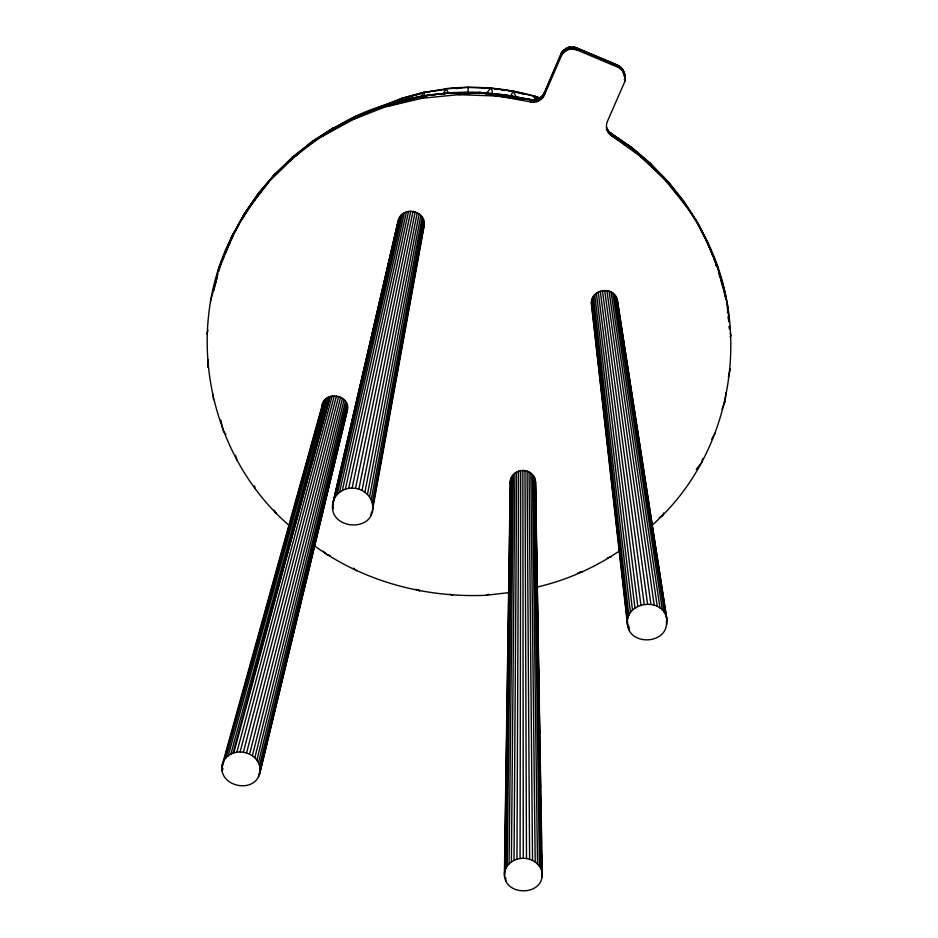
<?xml version="1.0" encoding="UTF-8"?>
<svg xmlns="http://www.w3.org/2000/svg" width="938" height="938" viewBox="0 0 938 938"><rect width="100%" height="100%" fill="white"/><g stroke="black" fill="none" stroke-linecap="round" stroke-linejoin="round"><path stroke-width="1.41" d="M504.421 874.005C504.785 865.774 512.254 859.536 520.074 858.528L520.719 470.653C527.637 469.34 535.293 474.534 535.551 481.804L542.211 874.169C542.739 896.646 503.858 896.13 504.421 874.005L510.237 481.827C510.436 476.176 515.232 471.462 520.719 470.653M534.25 102.254C532.209 99.1 540.065 97.071 537.896 101.386L532.374 102.254L479.529 92.616L422.592 98.185L387.535 106.393L378.565 107.295L354.095 119.091L311.533 142.025L294.591 156.787L269.616 180.975L244.572 213.477L231.346 237.525C183.508 332.404 208.787 455.88 288.892 525.245M516.967 859.22L518.644 471.157M514.036 860.369L516.686 471.99M511.386 861.916L514.903 473.115M510.46 512.125L510.741 490.175M509.064 863.851L513.356 474.511M322.789 403.246L222.13 765.385C218.531 786.325 253.495 794.287 259.58 774.049L347.119 411.243C352.43 392.928 319.19 390.114 322.191 409.296M505.805 880.817L505.84 877.886M509.662 575.041L509.791 564.793M507.177 866.091L512.078 476.129M504.574 876.784L510.495 479.846M505.981 828.277L506.039 823.881M506.872 765.338L506.989 756.556M507.775 700.944L507.939 689.231M508.654 638.004L508.865 623.371M509.533 575.064L509.803 556.046M505.734 868.576L511.116 477.923M479.564 93.601L479.564 92.522C445.398 91.08 411.125 96.122 378.729 107.073C347.025 116.992 320.362 136.526 294.591 156.787L292.035 157.525L312.811 141.955M424.257 223.385L372.796 506.074C374.614 533.628 327.514 529.618 332.884 502.956L398.099 221.345C400.69 205.516 426.591 209.807 424.199 225.577L372.105 512.359M208.119 359.958L207.966 367.227L208.166 361.376M651.078 526.101C729.846 457.779 752.921 337.164 708.307 243.552L707.768 243.282L709.339 247.245M621.765 69.858L622.938 69.881L624.509 73.61L625.318 77.584L624.919 81.348L607.437 121.307C605.08 126.431 607.015 133.02 611.857 135.951L651.078 163.986L631.942 147.723L609.36 132.141L611.365 133.536L611.857 135.951L632.13 147.993L666.097 181.14L687.8 208.412L697.426 222.247L708.307 243.552M534.707 99.276L534.777 96.192C505.945 88.02 475.66 85.452 445.855 88.653L443.522 94.257M535.551 481.804L535.95 513.027M467.886 93.12L468.25 87.199L468.379 87.797M666.883 624.474L666.742 618.365L617.356 300.289C614.578 284.882 589.123 289.197 591.503 304.639L627.44 624.438C629.691 646.751 668.431 643.972 666.437 621.577M401.851 101.257L402.238 98.162L423.777 92.323L446.16 89.239L443.428 89.696M492.368 93.648C492.087 84.959 489.038 89.122 482.296 88.278M537.896 101.386L542.445 98.115L544.45 94.937L561.827 54.779L564.336 51.895L567.607 49.913C565.368 46.994 572.672 45.247 571.312 49.034L576.893 49.937L618.13 67.337L622.621 70.678L625.06 75.72M722.025 409.308L725.074 401.394L725.942 392.647M536.102 101.961L536.044 99.51L538.26 99.334M332.556 506.11L398.099 221.345M454.121 93.671L453.84 92.487L458.576 94.679L494.795 95.946L505.172 94.973L479.553 92.416L505.172 94.973L532.315 100.014L536.137 99.592M666.742 618.365C662.287 596.287 624.638 601.833 627.44 624.438M372.796 506.074L372.269 502.92L423.929 221.216M370.92 515.302L371.436 512.429M375.622 489.472L376.15 486.599M377.463 479.424L377.979 476.551M383.994 443.557L384.521 440.684M386.878 427.763L387.394 424.902M388.707 417.727L389.223 414.854M389.751 411.981L390.278 409.109M391.58 401.933L392.107 399.072M393.409 391.896L393.937 389.024M395.25 381.848L395.766 378.975M396.293 376.103L396.809 373.242M397.337 370.369L398.65 363.194M399.166 360.321L400.479 353.145M400.995 350.284L401.523 347.412M402.824 340.236L403.352 337.363M404.665 330.188L405.181 327.315M405.708 324.454L406.224 321.582M407.538 314.406L408.065 311.533M408.581 308.661L409.894 301.485M410.41 298.624L411.723 291.448M412.251 288.576L412.767 285.703M414.08 278.527L414.596 275.666M415.124 272.794L416.425 265.618M416.953 262.746L417.48 259.873M417.996 257.012L419.309 249.836M419.825 246.964L421.139 239.788M421.666 236.915L422.968 229.74M372.269 502.92L371.178 499.872L423.237 219.129M371.178 499.872L369.56 497.023L422.182 217.17M259.58 774.049L347.506 409.238M369.56 497.023L367.45 494.455L420.822 215.412M367.45 494.455L364.905 492.251L419.169 213.899M364.905 492.251L362.021 490.457L417.293 212.68M423.765 227.711L424.199 225.577M362.021 490.457L358.855 489.144L415.229 211.789M332.884 502.956C334.772 492.86 345.712 486.576 355.514 488.346L413.048 211.249M213.899 290.37L218.648 268.76L232.87 234.629L244.924 213.114L258.747 193.111L274.588 174.421L281.353 168.265M215.728 283.1L216.291 280.368M352.09 488.077L410.797 211.073M565.895 50.769L565.696 48.612L567.725 48.26M348.69 488.358L408.569 211.273M345.395 489.167L406.412 211.836M342.323 490.48L404.384 212.75M339.544 492.274L402.554 213.993M505.172 94.773L499.379 94.738M206.935 334.209L207.861 330.176M332.814 509.287L333.471 506.438M337.152 494.49L400.972 215.517M333.776 499.907L398.709 219.246M335.206 497.058L399.682 217.288M728.427 377.017L730.35 368.751M260.119 771.235L260.119 768.351L347.541 407.198M258.513 776.723L269.147 732.695M269.839 729.858L346.38 413.154M260.119 768.351L259.556 765.49L347.189 405.157M259.556 765.49L258.466 762.723L346.497 403.188M258.466 762.723L256.871 760.132L345.465 401.358M572.684 47.486L572.872 46.9L576.483 47.791L617.474 65.085L619.279 66.141L619.807 68.204M256.871 760.132L254.819 757.798L344.117 399.705M254.819 757.798L252.357 755.782L342.499 398.287M252.357 755.782L249.578 754.152L340.67 397.137M249.578 754.152L246.553 752.944L338.665 396.293M222.13 765.385C223.865 755.922 234.359 750.564 243.364 752.206L336.543 395.777M210.487 301.192L217.886 274.095M240.105 751.948L334.374 395.613M236.88 752.194L332.216 395.789M233.761 752.909L330.141 396.317L233.023 753.167L328.194 397.173L230.865 754.105M539.573 100.53L539.538 98.08L543.266 95.735L541.003 97.212L541.109 99.44M222.189 771.13L222.963 768.316M226.035 757.716L324.923 399.752M228.262 755.723L326.436 398.322M221.884 768.245L323.692 401.417M702.714 458.635L701.577 462.704L696.242 469.422M564.336 51.895L564.16 49.702L566.212 49.022M218.742 271.41L223.396 256.695L233.855 233.996L231.627 239.167M222.083 261.62L224.405 255.98M512.723 91.549L512.957 90.986L516.639 97.493M663.529 512.969L662.697 515.49L659.156 517.694M542.445 98.115L542.434 95.641M543.571 96.602L543.454 94.386L544.509 94.07M560.936 56.468C560.056 54.064 562.612 49.784 564.84 50.007M544.45 94.937L544.321 92.733L545.47 92.241M218.648 268.76L232.87 234.629M224.968 254.69L227.746 248.218M228.849 245.639L230.525 241.758M544.321 92.733L560.83 54.205L563.632 51.203M544.826 92.276L561.205 54.064M510.682 96.368L512.98 91.221L490.68 88.102M534.027 97.458L534.777 96.192L540.065 98.021M530.509 101.961L530.427 99.522L527.355 99.451M532.374 102.254L532.292 99.815L534.203 99.897M560.725 54.463L561.698 52.54L562.624 52.563M543.454 94.386L544.439 92.452M275.115 174.316L258.419 193.439L244.572 213.477L231.346 237.525L248.418 208.072L258.419 193.439L274.588 174.421M234.547 232.765L235.919 230.279M237.291 227.805L238.662 225.319M242.086 219.129L259.31 192.958M711.684 439.172L715.401 432.887M723.726 403.563L725.074 401.394M359.864 115.327L355.197 116.535L354.095 119.091L403.176 99.862L403.657 100.319M730.163 336.871L731.065 335.499L730.221 333.26M420.376 97.306L423.777 92.323L424.597 93.648M542.34 95.899L543.559 94.128M248.418 208.072L274.283 174.726L292.328 157.244M393.878 102.113L381.262 106.357L402.238 98.162L402.894 98.666L400.315 99.651M486.048 93.8L490.68 88.207L468.191 87.422M576.893 49.937L576.483 47.791L574.337 47.756M332.58 128.389L333.717 128.424L330.024 130.816M244.572 213.477L246.331 212.891M618.13 67.337L617.474 65.085L616.852 65.543L619.655 67.313M564.406 49.737L561.616 52.774L561.827 54.779M542.75 95.594L539.479 98.302M284.484 165.24L292.808 157.185M289.314 161.359L301.426 151.006M292.035 157.525L311.791 141.755L332.814 128.143M564.101 49.902L565.884 48.682M537.181 587.059C566.517 580.223 594.739 567.771 619.619 550.829M314.042 141.169L317.724 138.777M321.417 136.385L326.33 133.196M322.918 136.01L354.998 116.769L379.351 107.483M610.45 133.536L611.365 133.536M216.584 278.996L217.229 278.645M355.525 116.582L333.201 128.154L311.533 142.025L312.225 141.744M339.896 125.223L346.075 122.022M565.649 48.788L567.49 47.873M537.849 98.936L539.749 98.115L536.032 99.721M376.537 108.585L381.473 106.1M376.9 108.632L402.519 98.255M363.756 113.756L374.156 109.57M313.398 545.072C362.725 581.372 425.078 597.975 485.978 595.29L488.569 594.27M607.461 557.899L611.4 556.586M567.349 47.932L569.214 47.322L569.425 49.327L567.607 49.913M403.387 99.944L378.999 107.143M383.408 106.287L390.161 104.294M392.858 103.508L399.611 101.515M387.535 106.393L423.167 96.157L422.592 98.185L428.197 95.184L453.922 92.592M402.062 98.408L423.976 92.428M405.568 97.939L413.576 95.77M416.249 95.043L420.247 93.964M577.925 572.954L582.17 571.992L579.508 572.203M403.035 100.073L428.443 95.078M410.598 98.971L413.365 98.431M420.306 97.083L427.236 95.735M617.216 65.179L620.78 67.255L621.319 69.33M607.402 130.874L609.899 132.446L610.368 134.849M468.308 87.328L445.761 88.876L423.636 92.557L425.031 96.649M427.001 92.416L429.733 91.971M432.477 91.514L435.209 91.056M437.952 90.599L440.684 90.142M569.167 47.346L572.93 47.064L573.212 49.034M569.425 49.327L571.312 49.034M485.978 595.29L508.924 592.628M431.445 95.195L435.678 94.773M441.317 94.222L445.55 93.812M451.201 93.261L483.82 93.308M520.074 858.528C529.958 856.84 541.625 863.499 542.211 874.169M455.88 88.606L461.437 88.242M622.621 70.678L622.082 68.591L618.799 66M563.117 51.015L562.964 53.232M606.229 129.21C608.375 128.905 608.844 132 609.079 133.536M682.63 201.095C697.063 219.293 708.425 244.326 717.5 266.486L715.835 265.524M453.781 92.686L479.564 92.522M622.082 68.591L621.46 68.333L622.469 69.787M489.472 93.823L493.716 94.21M494.795 95.946L530.474 99.721M494.783 89.122L497.539 89.497M501.678 90.06L504.445 90.435M508.584 90.986L511.339 91.361M530.322 99.604L532.315 100.014M572.79 47.052L574.795 47.369L575.088 49.339M622.973 72.953L624.509 73.61L625.318 77.584M505.125 94.867L530.427 99.522M506.426 95.512L509.217 96.039M512.007 96.567L514.798 97.083M517.588 97.611L524.565 98.924M330.094 555.601L327.456 555.05L323.153 551.145M243.364 752.206L246.553 752.944M512.875 91.103L534.848 96.426L537.451 99.956M514.071 91.877L523.545 94.128M355.514 488.346L358.855 489.144M684.072 201.6L668.419 181.89L667.317 181.843L662.24 176.614M450.017 594.258L452.737 595.091M576.589 47.955L574.795 47.369M534.625 96.286L540.136 98.267M534.367 96.708L538.306 98.068M415.827 589.287L419.767 590.881L417.34 589.521M668.419 181.89L666.097 181.14L665.183 178.63L640.631 156.822M683.825 201.26L697.426 222.247L696.641 221.661L704.497 236.927M576.26 47.897L617.614 65.273M577.257 48.846L579.895 49.96M583.846 51.625L586.485 52.739M590.448 54.416L594.411 56.081M597.049 57.195L601.012 58.871M603.65 59.985L607.613 61.65M610.251 62.764L615.527 64.992M623.993 74.864L624.708 77.35L624.274 73.316M610.908 133.29L631.942 147.723L651.289 164.279M612.737 135.131L618.459 139.117M620.745 140.712L624.18 143.104M628.765 146.293L631.051 147.887M727.407 312.248L727.994 312.682L727.501 309.915M353.438 568.147L356.639 570.714M633.162 149.681L636.339 152.378M646.903 161.359L649.014 163.153M668.653 182.207L650.667 163.904L667.962 181.773L683.333 201.084L695.855 220.453M622.938 69.881L624.52 73.914M623.969 71.804L623.242 71.382L623.758 73.094M670.013 185.243L671.819 187.506M673.613 189.781L676.321 193.169M225.941 434.458L223.326 431.034L220.688 419.837M445.761 88.876L449.091 93.437M606.921 129.198L608.023 130.769M621.882 68.368L623.7 72.214M273.849 510.096L276.218 513.614L274.846 511.187M607.367 129.338L608.023 132.024M725.824 299.328L723.784 289.174L725.015 296.091M697.157 221.884L708.6 243.95M705.81 239.471L707.111 242.016M607.566 129.632L606.558 127.662L607.214 130.37M705.364 238.076C717.312 264.586 727.829 292.574 728.99 321.933M710.383 249.895L712.986 256.496M714.029 259.134L716.644 265.735M235.415 455.27L237.267 460.769M717.207 266.064L724.089 289.631M718.954 273.873L720.114 277.941M720.888 280.661L723.198 288.798M624.356 79.214L624.919 81.348M510.788 485.79L510.237 481.827M591.503 304.639L591.948 306.726M727.313 307.629L728.31 313.175M254.55 485.825L255.007 488.44M667.094 621.413L617.356 300.289M616.735 298.249L665.828 615.434M617.708 305.987L618.154 308.883M618.599 311.779L619.045 314.676M619.49 317.572L620.839 326.26M621.507 330.598L621.953 333.494M622.398 336.39L622.844 339.286M623.289 342.182L623.735 345.078M624.192 347.975L624.638 350.871M625.083 353.767L625.529 356.663M626.197 361.001L626.643 363.897M627.088 366.793L627.534 369.689M627.991 372.585L628.437 375.481M628.882 378.377L629.328 381.262M629.773 384.158L630.219 387.054M632.681 402.977L633.127 405.873M633.572 408.769L634.018 411.665M634.463 414.561L634.92 417.457M636.48 427.587L636.925 430.483M637.371 433.379L637.817 436.276M639.165 444.964L639.61 447.86M642.964 469.575L643.409 472.471M643.855 475.367L644.3 478.263M647.654 499.977L648.099 502.874M653.247 536.173L653.692 539.057M657.937 566.564L658.382 569.46M615.762 296.338L664.362 612.69M614.46 294.626L662.416 610.216M612.866 293.148L660.024 608.082M611.048 291.953L657.257 606.358M609.032 291.085L654.196 605.08M606.874 290.546L650.937 604.307M604.658 290.37L647.572 604.037M602.442 290.569L644.195 604.307M600.285 291.12L640.912 605.08M598.245 292.011L637.805 606.347M596.392 293.219L634.967 608.07M594.762 294.696L632.493 610.192M593.426 296.431L630.442 612.666M592.406 298.343L628.87 615.41M628.812 625.904L629.304 630.277M591.737 300.394L627.827 618.341M591.432 302.505L628.097 627.44M212.903 394.077L213.489 399.682M727.126 302.235L728.017 312.202M728.392 316.481L728.779 320.749M729.283 326.447L729.541 329.297M729.33 326.307L729.565 329.226M728.322 316.856L728.65 321.031M397.864 223.514L398.017 225.706M536.067 520.344L536.876 568.569M537.005 575.873L537.791 622.644M537.943 631.415L538.729 678.186M538.881 686.956L539.667 733.715M539.807 742.486L540.569 787.791M540.745 798.027L541.507 843.332M541.707 855.022L542.07 876.948M535.27 479.81L541.812 871.402M535.117 493.083L535.434 512.113M536.067 551.65L536.337 567.76M536.993 608.762L537.24 623.407M537.943 667.34L538.142 679.053M538.881 724.441L539.045 734.7M539.831 783.019L539.925 788.87M540.757 840.131L540.804 843.051M534.648 477.888L540.874 868.729M533.675 476.094L539.432 866.22M532.397 474.487L537.521 863.968M530.838 473.092L535.199 862.022M529.055 471.966L532.538 860.439M527.097 471.146L529.607 859.278M525.01 470.642L526.488 858.551M522.865 470.477L523.287 858.305"/></g></svg>
